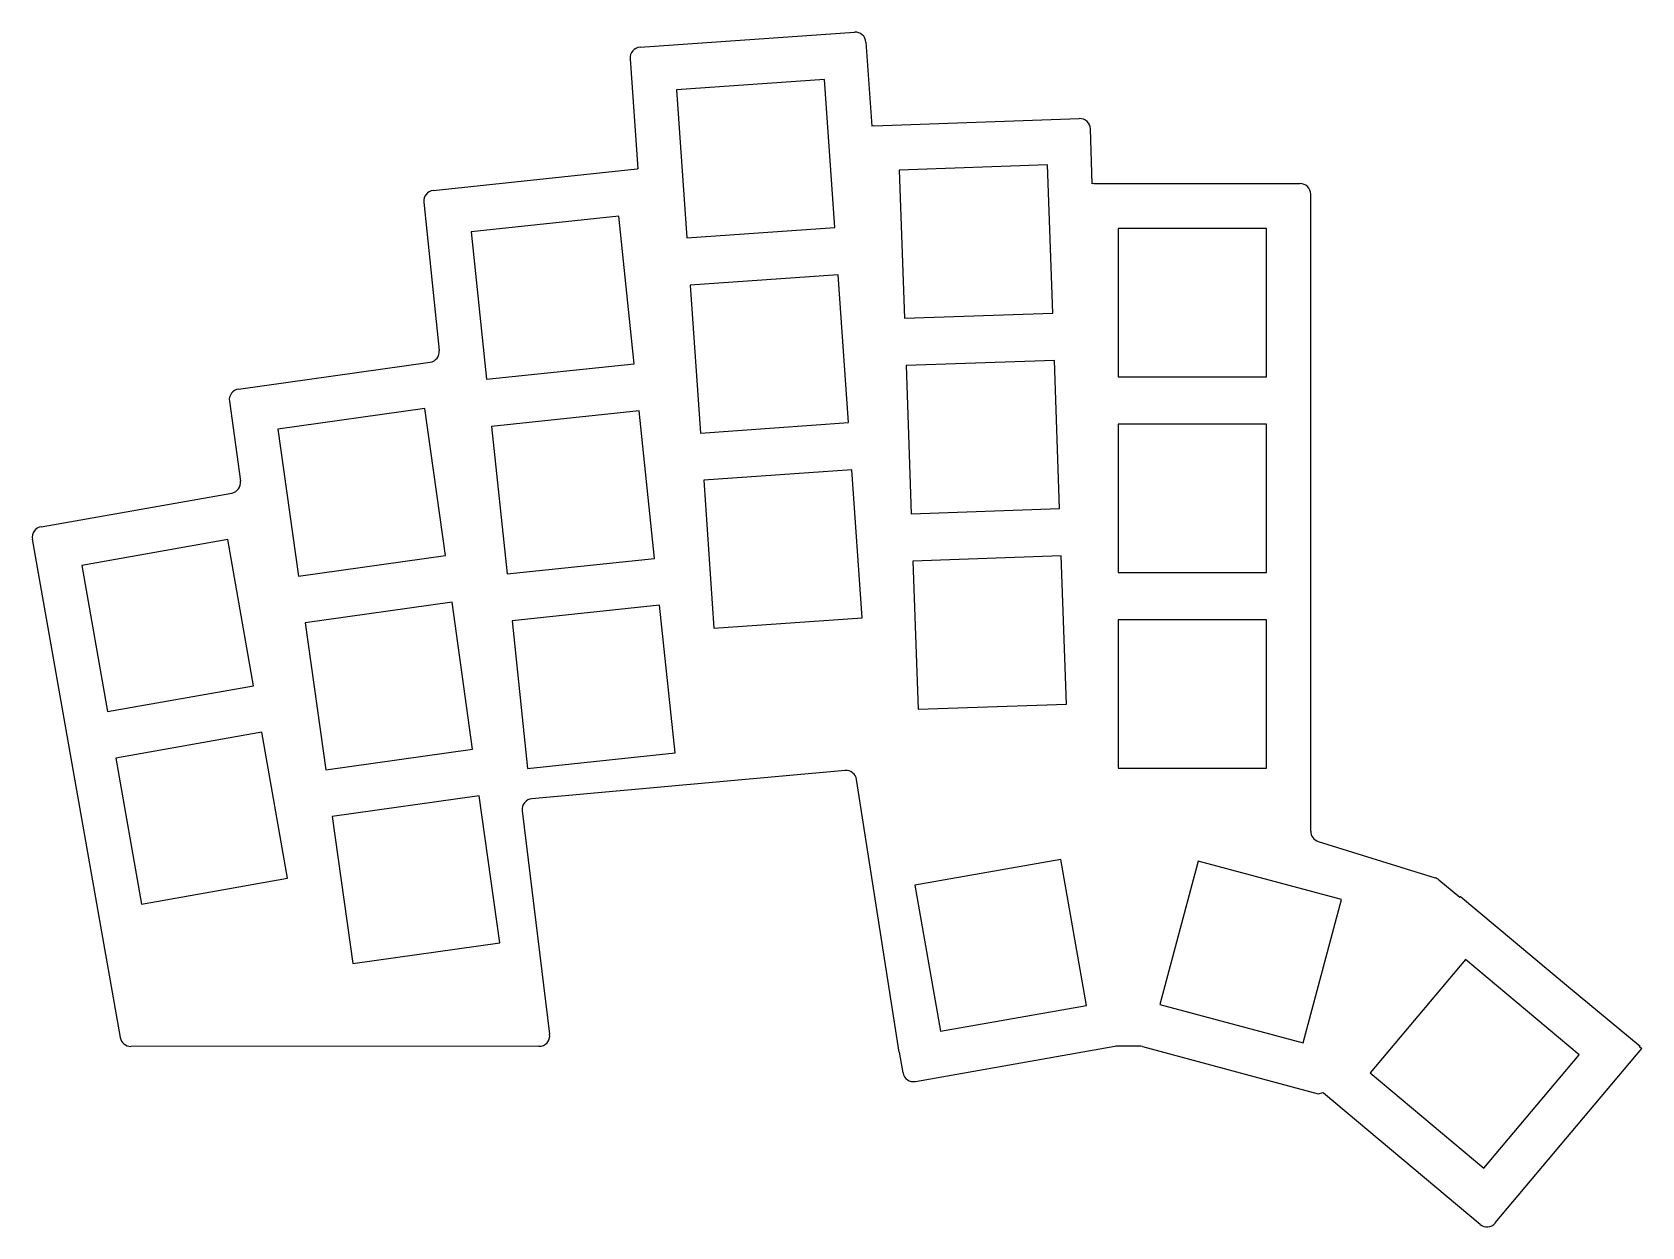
# Model space of a CAD drawing. Header units: millimetres. Extents: x -19 to 131, y -20 to 91.
import ezdxf

# ---------------------------------------------------------------- set-up
doc = ezdxf.new("R2010")
doc.units = ezdxf.units.MM

msp = doc.modelspace()

# ---------------------------------------------------------------- linework, layer by layer
for p, q in [((37.62, 89.66), (57.57, 91.06)), ((58.63, 90.13), (59.18, 82.32)), ((36.69, 88.59), (37.41, 78.33)), ((54.77, 86.65), (41, 85.69)), ((41, 85.69), (41.96, 71.92)), ((55.73, 72.88), (54.77, 86.65)), ((59.34, 82.35), (78.48, 83.02)), ((59.34, 82.35), (59.18, 82.32)), ((79.55, 81.05), (79.52, 82.05)), ((79.69, 76.96), (79.55, 81.05)), ((18.39, 76.34), (37.35, 78.33)), ((37.41, 78.33), (37.35, 78.33)), ((75.53, 78.71), (61.74, 78.23)), ((61.74, 78.23), (62.22, 64.44)), ((76.01, 64.92), (75.53, 78.71)), ((79.85, 76.98), (79.69, 76.96)), ((79.85, 76.98), (99.01, 76.98)), ((17.5, 75.24), (18.95, 61.45)), ((100.01, 16.72), (100.01, 75.98)), ((35.64, 73.93), (21.91, 72.48)), ((37.08, 60.2), (35.64, 73.93)), ((21.91, 72.48), (23.35, 58.76)), ((41.96, 71.92), (55.73, 72.88)), ((95.91, 72.78), (82.11, 72.78)), ((82.11, 72.78), (82.11, 58.98)), ((95.91, 58.98), (95.91, 72.78)), ((56.04, 68.49), (42.27, 67.53)), ((42.27, 67.53), (43.23, 53.76)), ((57, 54.73), (56.04, 68.49)), ((62.22, 64.44), (76.01, 64.92)), ((0.27, 57.85), (18.09, 60.35)), ((23.35, 58.76), (37.08, 60.2)), ((76.16, 60.52), (62.37, 60.04)), ((62.37, 60.04), (62.85, 46.25)), ((76.65, 46.73), (76.16, 60.52)), ((82.11, 58.98), (95.91, 58.98)), ((-0.58, 56.72), (0.47, 49.29)), ((17.59, 56.04), (3.93, 54.12)), ((19.51, 42.37), (17.59, 56.04)), ((37.54, 55.83), (23.81, 54.38)), ((38.98, 42.1), (37.54, 55.83)), ((3.93, 54.12), (5.85, 40.45)), ((23.81, 54.38), (25.26, 40.66)), ((43.23, 53.76), (57, 54.73)), ((95.91, 54.58), (82.11, 54.58)), ((82.11, 54.58), (82.11, 40.78)), ((95.91, 40.78), (95.91, 54.58)), ((57.31, 50.34), (43.54, 49.38)), ((58.27, 36.57), (57.31, 50.34)), ((-18.1, 45.04), (-0.35, 48.17)), ((43.54, 49.38), (44.5, 35.61)), ((62.85, 46.25), (76.65, 46.73)), ((-18.91, 43.88), (-10.73, -2.48)), ((-0.72, 43.84), (-14.31, 41.44)), ((1.67, 30.25), (-0.72, 43.84)), ((5.85, 40.45), (19.51, 42.37)), ((25.26, 40.66), (38.98, 42.1)), ((76.8, 42.33), (63.01, 41.85)), ((77.28, 28.54), (76.8, 42.33)), ((-14.31, 41.44), (-11.92, 27.85)), ((63.01, 41.85), (63.49, 28.06)), ((82.11, 40.78), (95.91, 40.78)), ((20.13, 38.02), (6.46, 36.1)), ((22.05, 24.35), (20.13, 38.02)), ((39.44, 37.73), (25.72, 36.28)), ((40.88, 24), (39.44, 37.73)), ((6.46, 36.1), (8.38, 22.43)), ((25.72, 36.28), (27.16, 22.56)), ((44.5, 35.61), (58.27, 36.57)), ((95.91, 36.38), (82.11, 36.38)), ((82.11, 36.38), (82.11, 22.58)), ((95.91, 22.58), (95.91, 36.38)), ((-11.92, 27.85), (1.67, 30.25)), ((63.49, 28.06), (77.28, 28.54)), ((2.44, 25.92), (-11.15, 23.52)), ((4.83, 12.33), (2.44, 25.92)), ((8.38, 22.43), (22.05, 24.35)), ((27.16, 22.56), (40.88, 24)), ((-11.15, 23.52), (-8.76, 9.93)), ((82.11, 22.58), (95.91, 22.58)), ((56.69, 22.37), (27.56, 19.73)), ((61.74, -3.83), (57.76, 21.52)), ((22.66, 19.99), (8.99, 18.07)), ((24.58, 6.33), (22.66, 19.99)), ((8.99, 18.07), (10.91, 4.41)), ((26.66, 18.61), (29.21, -2.18)), ((100.71, 15.76), (111.6, 12.37)), ((76.76, 14.09), (63.17, 11.69)), ((79.15, 0.5), (76.76, 14.09)), ((89.55, 13.92), (85.97, 0.59)), ((102.88, 10.35), (89.55, 13.92)), ((-8.76, 9.93), (4.83, 12.33)), ((111.94, 12.18), (113.89, 10.57)), ((63.17, 11.69), (65.56, -1.9)), ((113.89, 10.57), (113.95, 10.64)), ((113.95, 10.64), (123.99, 2.23)), ((99.3, -2.98), (102.88, 10.35)), ((10.91, 4.41), (24.58, 6.33)), ((114.4, 4.79), (105.53, -5.78)), ((124.97, -4.08), (114.4, 4.79)), ((123.99, 2.22), (130.65, -3.28)), ((65.56, -1.9), (79.15, 0.5)), ((85.97, 0.59), (99.3, -2.98)), ((28.22, -3.3), (-9.75, -3.31)), ((61.74, -3.85), (62.08, -5.76)), ((63.24, -6.57), (81.78, -3.3)), ((84.09, -3.29), (81.95, -3.29)), ((84.35, -3.32), (100.71, -7.71)), ((116.1, -14.65), (124.97, -4.08)), ((117.18, -19.74), (130.81, -3.5)), ((130.65, -3.28), (130.55, -3.28)), ((130.55, -3.28), (130.81, -3.5)), ((105.53, -5.78), (116.1, -14.65)), ((100.71, -7.71), (101.17, -7.61)), ((101.17, -7.61), (101.19, -7.63)), ((101.19, -7.63), (115.77, -19.86))]:
    msp.add_line(p, q)
for centre, start, end in [((57.64, 90.06), 4, 94), ((37.69, 88.66), 94, 184), ((78.52, 82.02), 2, 92), ((99.01, 75.98), 0, 90), ((18.49, 75.34), 96, 186), ((17.95, 61.34), 278, 6), ((0.41, 56.86), 98, 188), ((-0.53, 49.16), 280, 8), ((-17.92, 44.06), 100, 190), ((56.78, 21.37), 8.9155, 95.1642), ((27.65, 18.74), 95.1642, 187), ((101.01, 16.72), 180, 252.6836), ((111.3, 11.41), 50.4256, 72.6836), ((124.63, 2.99), 230, 230.4256), ((-9.75, -2.31), 190, 270.0122), ((28.22, -2.3), 270.0122, 7), ((62.73, -3.68), 188.9155, 190), ((81.96, -4.29), 90.0122, 100), ((84.09, -4.29), 75, 90.0122), ((63.07, -5.59), 190, 280), ((116.41, -19.1), 230, 320)]:
    msp.add_arc(centre, 1, start, end)

doc.saveas('drawing.dxf')
